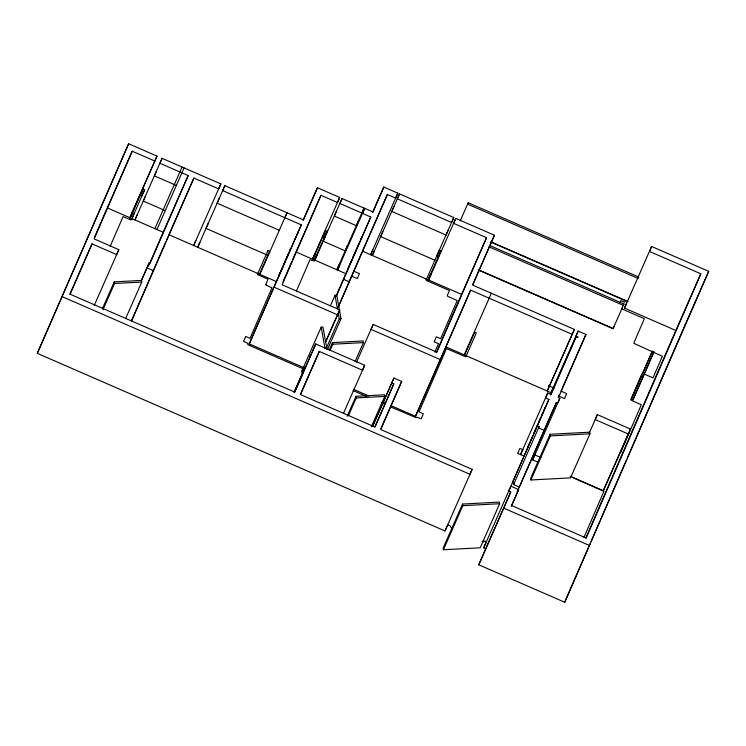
<?xml version="1.0" encoding="UTF-8"?>
<svg xmlns="http://www.w3.org/2000/svg" width="746" height="746" viewBox="0 0 746 746"><rect width="100%" height="100%" fill="white"/><g stroke="black" fill="none" stroke-linecap="round" stroke-linejoin="round"><path stroke-width="1.12" d="M372.636 426.283L393.916 378.017L401.674 381.402L380.786 429.547L472.134 469.346L444.998 530.956L37.3 353.352L128.638 143.754L156.996 156.11L129.86 217.72L107.228 207.864L132.21 151.205L154.842 161.061M37.3 353.352L128.638 143.754M94.388 237.452L100.803 222.653M101.726 220.536L106.762 208.917M132.21 151.205L94.164 238.916L118.828 249.658L116.674 254.619L92.01 243.877L70.161 294.222L294.829 392.107L315.726 343.953L364.673 365.279L362.528 370.24L319.297 351.403L300.321 394.42M110.203 246.283L123.081 216.601L130.569 219.856L131.781 219.66A1.296 1.128 23.8 0 0 131.986 219.417L132.275 218.774L163.169 232.23L188.16 175.571L159.924 163.281L162.078 158.32L220.825 183.908L218.671 188.869L193.876 178.07L168.894 234.72L276.328 281.531L301.319 224.872L222.69 190.622L224.844 185.661L303.473 219.921L317.432 187.74L339.682 197.438L337.481 202.502L320.948 195.303L295.966 251.962L312.49 259.16L339.682 197.438M129.86 217.72L156.996 156.11M130.084 218.475L142.99 189.111L144.593 189.81L131.688 219.175L130.084 218.475L132.816 212.19M142.99 189.111L140.267 195.396L141.871 196.095L144.593 189.81M131.688 219.175L134.411 212.89M137.087 214.979L134.942 219.93L162.078 158.32M145.423 196.086L143.269 201.047L165.267 210.633M156.529 170.909L154.375 175.869L176.373 185.456M182.043 167.02L154.907 228.63M184.076 167.906L156.94 229.516M125.542 318.766L141.74 282.044L141.451 280.421L149.153 262.872L150.105 263.282L188.16 175.571M148.501 266.052L163.169 232.23M131.464 321.004L156.054 264.317M156.874 262.415L165.677 242.124M166.582 240.053L167.971 236.836M131.464 321.097L193.876 178.07M195.834 240.566L193.68 245.527L220.825 183.908M199.853 242.319L197.709 247.28L224.844 185.661M208.19 223.436L206.036 228.397L268.215 255.486M219.296 198.249L217.142 203.21L279.321 230.3M257.51 273.334L257.426 273.54A1.296 1.128 23.8 0 0 257.389 273.857L258.069 274.882L267.973 279.2L265.846 284.459A1.296 1.128 23.8 0 0 265.93 284.758M259.888 274.369L287.024 212.75M284.916 217.729L287.07 212.769M304.154 367.806L249.276 343.897L276.328 281.531M282.986 266.191L278.482 276.57L283.107 266.08M283.89 264.121L285.233 261.007M286.138 258.927L288.385 253.743M289.289 251.663L290.642 248.549M249.276 343.897L301.319 224.872M283.023 281.783L291.807 261.548M292.73 259.412L295.5 253.025M320.948 195.303L282.137 284.776L339.728 309.87L325.554 342.106M296.46 290.893L309.963 259.767L314.252 261.007A1.296 1.128 23.8 0 0 314.486 260.783L317.041 255.179M312.49 259.16L314.691 254.088M312.649 259.748L325.508 230.495L327.102 231.195L314.252 260.447L312.649 259.748L315.325 253.584M325.508 230.495L322.822 236.669L324.426 237.368L327.102 231.195M314.252 260.447L316.929 254.274M325.368 236.296L323.214 241.256L345.212 250.833L347.366 245.872M336.474 211.109L334.32 216.07L356.318 225.656L358.472 220.695M342.022 198.52L339.878 203.481L361.875 213.067L364.02 208.106L342.022 198.52L314.887 260.14M339.038 264.765L336.884 269.716L364.02 208.106M339.738 265.007L337.537 270.071L364.729 208.348L372.991 211.948L383.798 187.05L397.786 193.139L395.632 198.1L387.37 194.501L362.379 251.15L426.609 279.135M364.729 208.348L362.528 213.421L370.79 217.021L336.334 296.171M301.459 375.574L302.065 374.184L294.055 392.359M294.567 391.781L303.305 371.629M309.87 356.513L310.765 354.443M336.138 295.966L345.827 273.614M348.009 268.607L351.608 260.307M352.504 258.228L357.008 247.849M357.912 245.779L358.807 243.7M301.375 376.46L301.981 375.07L294.437 392.2L315.726 343.953M338.162 306.97L361.922 252.204M319.297 351.403L300.554 394.597L375.061 427.057L393.804 383.864L391.771 382.978L372.795 425.994M338.348 307.054L387.37 194.501M372.795 249.798L370.641 254.75L397.786 193.139M374.501 250.535L372.347 255.496L399.492 193.885L453.755 217.524L451.6 222.476L397.338 198.837L399.492 193.885M382.829 231.652L380.674 236.613L434.937 260.251M393.935 206.474L391.781 211.426L446.043 235.065L448.197 230.113M486.541 237.704L436.876 352.187L373.177 324.435L371.023 329.396L440.448 359.637L470.614 290.11L572.201 334.367L574.345 329.406L472.759 285.149L494.421 235.242L455.759 218.401L428.624 280.011L461.56 294.362L486.541 237.704L453.615 223.352L455.759 218.401M426.208 278.957L426.041 279.703A1.305 1.128 23.8 0 0 426.143 280.03L426.423 280.403A1.296 1.128 23.8 0 0 426.712 280.617L449.456 290.53L447.413 295.257A1.212 1.044 23.8 0 0 447.376 295.603L447.441 295.901A1.212 1.044 23.8 0 0 447.675 296.293L457.195 300.582L440.653 338.703L436.326 336.819L434.181 341.78L438.499 343.664L434.834 352.112M453.755 217.524L426.451 279.33L428.055 280.03L430.638 274.08M440.821 250.992L438.238 256.941L436.634 256.251L439.217 250.302L440.821 250.992L428.055 280.03M428.624 280.011L430.778 275.05M638.79 277.064L468.208 202.753L467.602 204.143L638.184 278.454M391.771 382.978L393.916 378.017M436.261 352.662L461.56 294.362M390.895 405.591L415.457 416.296L470.614 290.11M491.344 293.243L464.199 354.863M466.604 355.907L465.868 356.681A1.305 1.128 23.8 0 1 465.523 356.737L446.49 348.587L419.01 411.941L423.327 413.825L421.182 418.786L416.762 417.126A1.184 1.026 23.8 0 1 416.51 417.462L416.427 417.536A1.305 1.128 23.8 0 1 416.119 417.676L390.96 407.064M444.998 530.956L447.152 526.005M472.134 469.346L469.989 474.307L62.291 296.694M522.713 449.661L520.559 454.612L547.704 393.002L551.07 394.466L576.024 336.968L577.712 337.705L578.047 336.912L576.015 336.026L578.169 331.075L585.927 334.45L558.484 397.702L559.817 398.28L557.663 403.241L556.33 402.654L517.146 492.034M547.704 393.002L545.55 397.963L548.916 399.427L512.427 482.606L514.115 483.333L513.574 484.583L519.3 487.082L556.33 402.654M548.916 399.427L508.707 491.176L510.74 492.062L485.758 548.72L483.716 547.825L485.87 542.874M553.178 387.724L551.033 392.685L578.169 331.075M527.926 446.882L529.315 443.674M531.143 439.469L532.523 436.289M533.437 434.172L535.32 429.827M536.197 427.812L537.633 424.502M538.957 421.453L540.402 418.114M541.792 414.916L542.715 412.79M544.104 409.591L545.028 407.465M550.455 394.96L551.369 392.834L445.623 346.769M651.612 246.469L649.458 251.421L700.83 273.801L675.839 330.459L624.467 308.079L651.612 246.469L708.7 271.339L564.722 602.246L478.773 564.806L485.758 548.72M478.773 564.806L510.74 492.062M537.418 425.947L539.106 426.684L538.565 427.934L544.291 430.423M558.195 397.431L559.565 394.27M483.716 547.825L510.861 486.215L518.619 489.59L511.681 505.574L586.188 538.034L700.83 273.801M534.826 454.929L532.672 459.89L559.817 398.28M620.038 302.615L620.905 300.629L624.588 302.233L625.67 300.88L490.392 241.937M613.911 326.767L613.044 328.744L478.13 269.968M622.434 307.193L622.08 308.378A1.203 1.044 23.8 0 0 622.378 308.993L622.462 309.077A1.296 1.128 23.8 0 0 622.751 309.292L644.348 318.71L633.867 342.927A1.24 1.072 23.8 0 0 633.886 343.365L662.364 356.29L652.992 377.886L644.292 374.1M489.628 245.462L623.964 303.976L623.358 305.366L489.031 246.851M624.467 308.079L626.621 303.118M597.36 414.636L595.205 419.597L628.318 434.023L630.473 429.062L597.36 414.636L589.191 433.23M631.293 399.222L652.284 351.235L653.878 351.935L643.08 376.842L632.897 399.921L631.293 399.222L652.284 351.235M632.897 399.921L653.878 351.935M570.214 476.246L603.337 490.672L630.473 429.062M620.532 452.71L641.327 404.78L631.181 400.21A1.203 1.044 23.8 0 1 630.892 399.614L641.756 374.175L642.623 373.569M583.997 537.26L603.934 491.325L573.18 477.794A1.305 1.128 23.8 0 1 572.984 477.505L572.956 477.44M585.703 538.22L675.839 330.459M564.722 602.246L590.189 543.554M591.112 541.419L599.915 521.146M600.838 519.011L626.761 459.247M627.694 457.111L683.252 329.061M684.511 326.151L685.117 324.762M694.694 303.072L695.291 301.682M69.798 294.232L92.01 243.877M94.304 305.263L118.828 249.658M102.678 308.098L114.241 281.867L141.451 280.421M102.967 309.721L114.539 283.499L114.241 281.867M141.283 280.71L149.153 262.872M303.081 220.266L317.432 187.74M284.04 263.981L285.42 260.839M286.352 258.741L288.665 253.491M289.588 251.393L290.511 249.295M295.146 238.804L296.069 236.706M297.458 233.554L298.381 231.456M330.385 305.795L335.01 295.295L336.782 295.202L341.025 318.766L327.606 349.193M327.018 349.66L322.953 327.084L321.181 327.177L301.748 371.247L302.559 375.76M360.663 239.503L362.052 236.361M372.692 212.228L383.798 187.05M370.79 217.021L345.808 273.67L314.803 260.102M303.79 369.829L305.17 366.687M303.976 370.1L305.366 366.948M309.991 356.457L310.923 354.359M325.853 341.342L339.728 309.87M326.3 348.242L339.253 318.859L338.246 313.255M329.294 349.939L332.53 342.591L363.134 340.969L363.433 342.6L355.096 361.484M330.049 350.517L332.828 344.223L332.53 342.591M356.513 362.202L373.177 324.435M343.393 413.545L364.673 365.279M347.188 416.231L355.982 396.303L384.423 394.783L384.722 396.415L371.303 426.843M348.41 415.764L356.28 397.926L355.982 396.303M460.198 220.928L468.208 202.753M374.828 426.88L393.804 383.864M380.852 428.614L401.674 381.402M472.666 284.552L494.421 235.242M415.457 416.296L440.448 359.637M462.548 504.054L443.115 548.123L443.404 549.746L480.191 547.797L499.633 503.727L499.335 502.105L462.548 504.054L462.837 505.685L443.404 549.746M574.345 329.406L547.21 391.025L572.201 334.367M551.033 393.627L576.024 336.968M513.574 484.583L539.106 426.684M561.859 389.011L560.936 391.109L566.662 393.599L564.508 398.56L558.782 396.07M562.792 386.913L585.927 334.45M511.215 506.385L518.619 489.59M550.082 434.284L530.648 478.354L530.938 479.976L570.513 477.878L589.946 433.808L589.657 432.186L550.082 434.284L550.38 435.916L530.938 479.976M623.964 303.976L613.175 328.454L478.848 269.931M603.337 490.672L628.318 434.023M683.709 327.988L708.7 271.339M114.539 283.499L141.74 282.044M339.253 318.859L341.025 318.766M332.828 344.223L363.433 342.6M356.28 397.926L384.722 396.415M550.38 435.916L589.946 433.808M462.837 505.685L499.633 503.727M485.506 541.27L485.394 541.223A1.184 1.026 23.8 0 0 485.04 541.158L484.919 541.148A1.231 1.072 23.8 0 0 484.107 541.493L483.837 541.988L481.991 541.186M491.539 242.086L628.001 301.533M641.476 376.143L643.08 376.842M353.707 271.152L359.423 273.642L357.269 278.603L351.553 276.113M343.738 279.386L349.454 281.876M548.431 385.654L554.241 388.19M274.258 287.238L337.584 314.821M146.999 267.833L153.676 270.733M522.965 449.763L519.85 448.411L517.696 453.372L523.934 456.086M534.556 454.818L540.915 457.587M531.348 459.312L537.745 462.1M353.511 389.309L368.459 395.818M382.344 401.87L385.551 403.269M353.045 390.54L366.734 396.508M381.486 402.933L383.584 403.847M503.764 508.147L589.713 545.587M447.665 524.783L449.997 525.818A1.24 1.072 23.8 0 1 450.547 526.984L452.244 528.224M302.428 370.976L302.261 370.445A1.296 1.128 23.8 0 1 302.307 370.128L302.913 368.701L248.381 344.941A1.296 1.128 23.8 0 1 248.092 344.736L247.812 344.354A1.296 1.128 23.8 0 1 247.691 344.009L247.877 343.291L243.55 341.407L245.704 336.446L250.031 338.33L271.973 287.751L266.518 285.373A1.296 1.128 23.8 0 1 266.219 285.159L265.94 284.785M335.01 295.295L337.434 308.76M321.181 327.177L325.042 348.624M267.991 250.507L257.808 273.595L259.412 274.286L269.595 251.206L267.991 250.507M474.745 332.194L464.562 355.282L466.166 355.973L476.34 332.893L474.745 332.194"/></g></svg>
